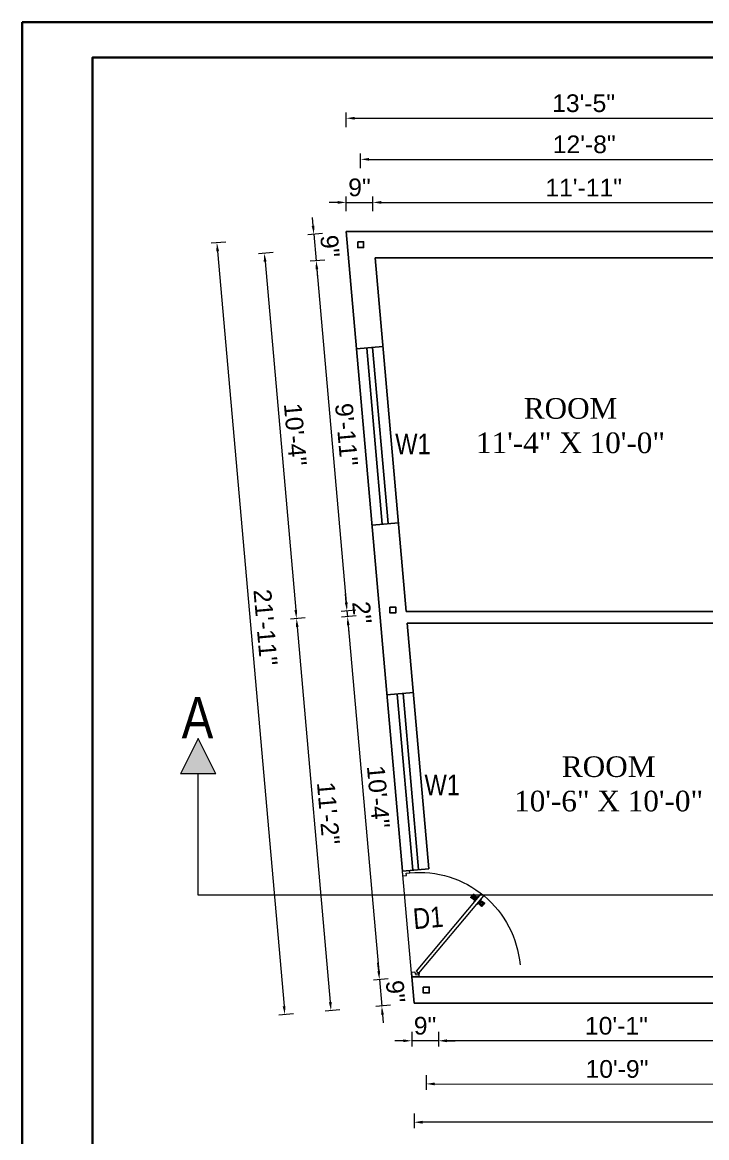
# Model space of a CAD drawing. Header units: inches. Extents: x 392906 to 410488, y -52747 to -40742.
# Drawn here: x 393135.8 to 393367.9, y -52374.7 to -51996.1 of the extents above; entities that cross this region are included whole.
import ezdxf

# ---------------------------------------------------------------- set-up
doc = ezdxf.new("R2010")
doc.units = ezdxf.units.IN
doc.header["$LTSCALE"] = 2
doc.header["$MEASUREMENT"] = 0
doc.header["$PDMODE"] = 34
doc.layers.get('0').update_dxf_attribs({"linetype": 'CONTINUOUS'})
doc.layers.get('DEFPOINTS').update_dxf_attribs({"color": 141, "linetype": 'CONTINUOUS'})
for name, color, linetype, lineweight in [('DOOR & WIN', 1, 'CONTINUOUS', 25), ('PUERTAS', 7, 'CONTINUOUS', 9), ('steps', 253, 'CONTINUOUS', 20)]:
    doc.layers.add(name, color=color, linetype=linetype, lineweight=lineweight)
doc.layers.add('Normal Wall', color=7, linetype='CONTINUOUS', lineweight=35, true_color=0xffaf89)
doc.styles.add('Lettring Text', font='arial.ttf')
doc.styles.get("Standard").update_dxf_attribs({"font": 'ARIALN.TTF'})
doc.dimstyles.new('Copy of Standard', dxfattribs={"dimtxt": 6, "dimasz": 2.875, "dimexe": 2, "dimexo": 4, "dimgap": 2, "dimtad": 1, "dimdec": 0, "dimrnd": 1, "dimzin": 0, "dimdsep": 46, "dimlunit": 4, "dimtxsty": 'Lettring Text', "dimcen": 0.1, "dimclrd": 7, "dimclre": 7, "dimclrt": 7, "dimazin": 0, "dimtfac": 0.645, "dimtdec": 0, "dimtmove": 1, "dimatfit": 0, "dimfxl": 3, "dimfxlon": 1, "dimtfillclr": 256, "dimtolj": 1, "dimtzin": 0, "dimlwd": -1, "dimlwe": -1, "dimarcsym": 2})

# ---------------------------------------------------------------- blocks, each defined once
blk = doc.blocks.new('3ft')
at = {"layer": 'PUERTAS', "color": 6}
for p, q in [((1.01, 2.52), (25.23, 26.74)), ((26.05, 25.92), (25.23, 26.74)), ((26.05, 25.92), (1.77, 1.64)), ((0, 2.4), (0, 0)), ((0.72, 2.4), (0, 2.4)), ((1.6, 0), (0, 0)), ((0.72, 1.52), (0.72, 2.44)), ((0.8, 1.52), (0.72, 1.52)), ((0.8, 1.52), (0.8, 2.41)), ((0.8, 1.2), (0.8, 1.52)), ((1.6, 1.2), (0.8, 1.2)), ((1.57, 1.84), (0.94, 2.47)), ((1.63, 1.89), (0.97, 2.55)), ((1.63, 1.89), (1.57, 1.84)), ((1.77, 1.64), (1.57, 1.84)), ((1.6, 0), (1.6, 1.2)), ((34.4, 0), (34.4, 1.2)), ((34.4, 1.2), (35.2, 1.2)), ((34.4, 0), (36, 0)), ((35.2, 1.2), (35.2, 2.4)), ((35.2, 2.4), (36, 2.4)), ((36, 0), (36, 2.4))]:
    blk.add_line(p, q, dxfattribs=at)
at = {"layer": 'PUERTAS', "color": 1}
for p, q in [((22.58, 26.7), (22.14, 26.26)), ((22.67, 26.73), (22.17, 26.23)), ((22.61, 26.67), (22.58, 26.7)), ((23.45, 25.91), (22.79, 26.73)), ((21.67, 25.73), (22.17, 26.23)), ((22.49, 24.95), (21.67, 25.61)), ((21.7, 25.82), (22.14, 26.26)), ((21.73, 25.79), (21.7, 25.82)), ((22.6, 24.96), (23.02, 25.38)), ((22.61, 24.25), (22.92, 24.72)), ((22.62, 24.13), (22.61, 24.14)), ((22.7, 25.07), (22.71, 25.06)), ((22.82, 25.06), (23.08, 25.32)), ((22.94, 24.95), (22.83, 25.07)), ((22.92, 24.72), (22.92, 24.72)), ((22.93, 24.94), (23.19, 25.21)), ((22.93, 24.84), (22.93, 24.83)), ((23.44, 25.81), (23.02, 25.38)), ((23.34, 25.58), (23.08, 25.32)), ((23.46, 25.47), (23.19, 25.21)), ((23.33, 25.7), (23.34, 25.69)), ((23.45, 25.46), (23.33, 25.57)), ((23.44, 23.31), (23.45, 23.3)), ((23.56, 23.3), (24.03, 23.61)), ((23.57, 25.47), (23.57, 25.47)), ((24.15, 25.79), (23.68, 25.48)), ((23.68, 25.48), (23.68, 25.48)), ((24.03, 23.61), (24.03, 23.62)), ((24.14, 23.62), (24.14, 23.62)), ((24.25, 23.62), (24.51, 23.89)), ((24.27, 25.78), (24.26, 25.79)), ((24.26, 23.29), (24.69, 23.71)), ((24.26, 23.63), (24.37, 23.52)), ((24.26, 23.18), (24.92, 22.37)), ((24.37, 23.52), (24.63, 23.77)), ((24.37, 23.4), (24.37, 23.4)), ((24.78, 24.15), (24.51, 23.89)), ((24.89, 24.03), (24.63, 23.77)), ((25.11, 24.14), (24.69, 23.71)), ((24.77, 24.14), (24.88, 24.03)), ((24.79, 24.38), (24.78, 24.37)), ((24.78, 24.26), (24.78, 24.26)), ((25.1, 24.84), (24.79, 24.38)), ((25, 24.03), (25, 24.03)), ((25.04, 22.36), (25.54, 22.86)), ((25.09, 24.96), (25.1, 24.95)), ((25.13, 22.39), (25.57, 22.83)), ((25.22, 24.14), (26.03, 23.48)), ((26.04, 23.37), (25.54, 22.86)), ((26.01, 23.27), (25.57, 22.83)), ((25.98, 23.3), (26.01, 23.27)), ((25.1, 22.42), (25.13, 22.39))]:
    blk.add_line(p, q, dxfattribs=at)
at = {"layer": 'PUERTAS', "color": 8}
for p, q in [((23.3, 25.66), (22.5, 26.56)), ((23.41, 25.77), (22.65, 26.71)), ((23.46, 25.83), (22.72, 26.75)), ((22.57, 24.94), (21.65, 25.68)), ((22.63, 24.99), (21.69, 25.75)), ((22.74, 25.1), (21.84, 25.9)), ((22.13, 26.28), (21.98, 26.13)), ((22.88, 25.24), (22.01, 26.06)), ((22.13, 26.28), (22.27, 26.42)), ((22.29, 26.41), (22.27, 26.42)), ((23.16, 25.52), (22.34, 26.39)), ((22.69, 24.32), (23.02, 24.83)), ((22.95, 24.96), (22.84, 25.07)), ((22.98, 24.99), (22.86, 25.1)), ((23.03, 25.04), (22.91, 25.15)), ((22.91, 24.53), (23.1, 24.91)), ((23.11, 25.12), (22.99, 25.23)), ((23.13, 24.76), (23.18, 24.99)), ((23.28, 25.3), (23.17, 25.41)), ((23.36, 25.37), (23.25, 25.49)), ((23.31, 24.94), (23.28, 25.08)), ((23.41, 25.43), (23.3, 25.54)), ((23.46, 25.09), (23.32, 25.13)), ((23.44, 25.45), (23.33, 25.56)), ((23.64, 25.27), (23.41, 25.22)), ((23.87, 25.49), (23.49, 25.3)), ((24.08, 25.71), (23.57, 25.38)), ((23.63, 23.38), (24.14, 23.72)), ((23.84, 23.6), (24.22, 23.79)), ((24.07, 23.82), (24.3, 23.88)), ((24.25, 24), (24.39, 23.97)), ((24.25, 23.26), (24.99, 22.34)), ((24.27, 23.64), (24.38, 23.53)), ((24.3, 23.67), (24.41, 23.56)), ((24.3, 23.32), (25.06, 22.38)), ((24.35, 23.72), (24.46, 23.61)), ((24.4, 24.15), (24.43, 24.01)), ((24.41, 23.43), (25.2, 22.53)), ((24.43, 23.8), (24.54, 23.69)), ((24.58, 24.33), (24.52, 24.1)), ((24.55, 23.57), (25.37, 22.7)), ((24.6, 23.97), (24.72, 23.86)), ((24.8, 24.56), (24.61, 24.18)), ((25.02, 24.77), (24.68, 24.26)), ((24.68, 24.05), (24.79, 23.94)), ((24.73, 24.1), (24.85, 23.99)), ((24.76, 24.13), (24.87, 24.02)), ((24.83, 23.85), (25.7, 23.03)), ((24.97, 23.99), (25.87, 23.2)), ((25.08, 24.1), (26.02, 23.34)), ((25.14, 24.15), (26.06, 23.41)), ((25.58, 22.82), (25.43, 22.67)), ((25.58, 22.82), (25.73, 22.97)), ((25.72, 22.98), (25.73, 22.97)), ((0, 0), (36, 0))]:
    blk.add_line(p, q, dxfattribs=at)
at = {"layer": 'PUERTAS', "color": 2}
for p, q in [((21.99, 26.11), (21.98, 26.13)), ((25.42, 22.68), (25.43, 22.67))]:
    blk.add_line(p, q, dxfattribs=at)
at = {"layer": 'PUERTAS', "color": 6}
for radius in [0.155, 0.0752]:
    blk.add_circle((0.82, 2.56), radius, dxfattribs=at)
blk.add_arc((0.82, 2.56), 34.38, 359.7285, 90.0333, dxfattribs=at)
at = {"layer": 'PUERTAS', "color": 1}
for centre, start, end in [((22.73, 26.68), 38.9236, 135), ((22.54, 25.01), 231.0764, 315), ((22.67, 24.2), 135, 225), ((22.77, 25.12), 225, 315), ((22.99, 24.89), 135, 219.7428), ((22.87, 24.78), 315, 39.7428), ((23.28, 25.63), 315, 45), ((23.39, 25.86), 315, 38.9236), ((23.51, 23.36), 225, 315), ((23.51, 25.41), 50.2572, 135), ((23.62, 25.53), 230.2572, 315), ((24.09, 23.56), 50.2572, 135), ((24.2, 23.68), 230.2572, 315), ((24.2, 25.73), 45, 135), ((24.32, 23.23), 135, 218.9236), ((24.42, 23.46), 135, 225), ((24.84, 24.31), 135, 219.7428), ((24.72, 24.21), 315, 39.7428), ((24.94, 23.98), 45, 135), ((25.04, 24.89), 315, 45), ((25.17, 24.08), 51.0764, 135), ((25.98, 23.42), 315, 51.0764), ((24.98, 22.42), 218.9236, 315)]:
    blk.add_arc(centre, 0.08, start, end, dxfattribs=at)
blk = doc.blocks.new('*U199')
at = {"color": 3, "xscale": -1}
blk.add_blockref('3ft', (42, 0), dxfattribs=at)
blk = doc.blocks.new('*D900')
at = {"layer": 'DEFPOINTS', "color": 0, "ltscale": 0.5, "transparency": 16777216}
for p in [(393276.93, -52320.04), (393397.72, -52320.07), (393276.93, -52341.78)]:
    blk.add_point(p, dxfattribs=at)
at = {"layer": 'steps', "color": 7, "ltscale": 0.5, "transparency": 16777216}
for p, q in [((393276.93, -52338.78), (393276.93, -52343.78)), ((393397.72, -52338.81), (393397.72, -52343.81)), ((393394.84, -52341.81), (393279.8, -52341.78))]:
    blk.add_line(p, q, dxfattribs=at)
for points in [[(393279.8, -52341.3), (393279.8, -52342.26), (393276.93, -52341.78)], [(393394.84, -52341.33), (393394.84, -52342.29), (393397.72, -52341.81)]]:
    blk.add_solid(points, dxfattribs=at)
at = {"layer": 'steps', "color": 7, "ltscale": 0.5, "transparency": 16777216, "insert": (393337.32, -52336.73), "char_height": 6, "attachment_point": 5, "rotation": 359.9867, "style": 'Lettring Text'}
blk.add_mtext('\\A1;10\'-1"', dxfattribs=at)
blk = doc.blocks.new('*D901')
at = {"layer": 'DEFPOINTS', "color": 0, "ltscale": 0.5, "transparency": 16777216}
for p in [(393267.9, -52320.04), (393276.93, -52320.04), (393267.89, -52341.78)]:
    blk.add_point(p, dxfattribs=at)
at = {"layer": 'steps', "color": 7, "ltscale": 0.5, "transparency": 16777216}
for p, q in [((393267.89, -52338.78), (393267.89, -52343.78)), ((393276.93, -52338.78), (393276.93, -52343.78)), ((393265.02, -52341.78), (393262.14, -52341.78)), ((393276.93, -52341.78), (393267.89, -52341.78)), ((393279.8, -52341.78), (393282.68, -52341.78))]:
    blk.add_line(p, q, dxfattribs=at)
for points in [[(393265.02, -52341.3), (393265.02, -52342.26), (393267.89, -52341.78)], [(393279.8, -52341.3), (393279.8, -52342.26), (393276.93, -52341.78)]]:
    blk.add_solid(points, dxfattribs=at)
at = {"layer": 'steps', "color": 7, "ltscale": 0.5, "transparency": 16777216, "insert": (393272.41, -52336.71), "char_height": 6, "attachment_point": 5, "rotation": 359.9867, "style": 'Lettring Text'}
blk.add_mtext('\\A1;9"', dxfattribs=at)
blk = doc.blocks.new('*D875')
at = {"layer": 'DEFPOINTS', "color": 0, "ltscale": 0.5, "transparency": 16777216}
for p in [(393272.81, -52324.54), (393402.22, -52324.57), (393402.22, -52356.46)]:
    blk.add_point(p, dxfattribs=at)
at = {"layer": 'steps', "color": 7, "ltscale": 0.5, "transparency": 16777216}
for p, q in [((393272.8, -52353.43), (393272.8, -52358.43)), ((393402.22, -52353.46), (393402.22, -52358.46)), ((393275.68, -52356.43), (393399.34, -52356.46))]:
    blk.add_line(p, q, dxfattribs=at)
for points in [[(393275.68, -52355.95), (393275.68, -52356.91), (393272.8, -52356.43)], [(393399.34, -52355.98), (393399.34, -52356.94), (393402.22, -52356.46)]]:
    blk.add_solid(points, dxfattribs=at)
at = {"layer": 'steps', "color": 7, "ltscale": 0.5, "transparency": 16777216, "insert": (393337.51, -52351.38), "char_height": 6, "attachment_point": 5, "rotation": 359.9867, "style": 'Lettring Text'}
blk.add_mtext('\\A1;10\'-9"', dxfattribs=at)
blk = doc.blocks.new('*D878')
at = {"layer": 'DEFPOINTS', "color": 0, "ltscale": 0.5, "transparency": 16777216}
for p in [(393268.69, -52329.04), (393628.22, -52329.12), (393268.68, -52369.43)]:
    blk.add_point(p, dxfattribs=at)
at = {"layer": 'steps', "color": 7, "ltscale": 0.5, "transparency": 16777216}
for p, q in [((393268.68, -52366.43), (393268.68, -52371.43)), ((393628.21, -52366.51), (393628.21, -52371.51)), ((393625.34, -52369.51), (393271.55, -52369.43))]:
    blk.add_line(p, q, dxfattribs=at)
for points in [[(393271.55, -52368.95), (393271.55, -52369.91), (393268.68, -52369.43)], [(393625.34, -52369.03), (393625.34, -52369.99), (393628.21, -52369.51)]]:
    blk.add_solid(points, dxfattribs=at)
at = {"layer": 'steps', "color": 7, "ltscale": 0.5, "transparency": 16777216, "insert": (393448.45, -52364.4), "char_height": 6, "attachment_point": 5, "rotation": 359.9867, "style": 'Lettring Text'}
blk.add_mtext("\\A1;30'", dxfattribs=at)
blk = doc.blocks.new('*D879')
at = {"layer": 'DEFPOINTS', "color": 0, "ltscale": 0.5, "transparency": 16777216}
for p in [(393254.69, -52057.25), (393245.65, -52067.1), (393254.69, -52067.1)]:
    blk.add_point(p, dxfattribs=at)
at = {"layer": 'steps', "color": 7, "ltscale": 0.5, "transparency": 16777216}
for p, q in [((393242.78, -52057.25), (393239.9, -52057.25)), ((393245.65, -52060.25), (393245.65, -52055.25)), ((393245.65, -52057.25), (393254.69, -52057.25)), ((393254.69, -52060.25), (393254.69, -52055.25)), ((393257.56, -52057.25), (393260.44, -52057.25))]:
    blk.add_line(p, q, dxfattribs=at)
for points in [[(393242.78, -52056.77), (393242.78, -52057.72), (393245.65, -52057.25)], [(393257.56, -52056.77), (393257.56, -52057.72), (393254.69, -52057.25)]]:
    blk.add_solid(points, dxfattribs=at)
at = {"layer": 'steps', "color": 7, "ltscale": 0.5, "transparency": 16777216, "insert": (393250.17, -52052.18), "char_height": 6, "attachment_point": 5, "style": 'Lettring Text'}
blk.add_mtext('\\A1;9"', dxfattribs=at)
blk = doc.blocks.new('*D880')
at = {"layer": 'DEFPOINTS', "color": 0, "ltscale": 0.5, "transparency": 16777216}
for p in [(393397.72, -52057.25), (393254.69, -52067.1), (393397.72, -52076.1)]:
    blk.add_point(p, dxfattribs=at)
at = {"layer": 'steps', "color": 7, "ltscale": 0.5, "transparency": 16777216}
for p, q in [((393254.69, -52060.25), (393254.69, -52055.25)), ((393257.56, -52057.25), (393394.85, -52057.25)), ((393397.72, -52060.25), (393397.72, -52055.25))]:
    blk.add_line(p, q, dxfattribs=at)
for points in [[(393257.56, -52056.77), (393257.56, -52057.72), (393254.69, -52057.25)], [(393394.85, -52056.77), (393394.85, -52057.72), (393397.72, -52057.25)]]:
    blk.add_solid(points, dxfattribs=at)
at = {"layer": 'steps', "color": 7, "ltscale": 0.5, "transparency": 16777216, "insert": (393326.21, -52052.23), "char_height": 6, "attachment_point": 5, "style": 'Lettring Text'}
blk.add_mtext('\\A1;11\'-11"', dxfattribs=at)
blk = doc.blocks.new('*D904')
at = {"layer": 'DEFPOINTS', "color": 0, "ltscale": 0.5, "transparency": 16777216}
for p in [(393402.22, -52042.63), (393250.57, -52071.6), (393402.22, -52071.6)]:
    blk.add_point(p, dxfattribs=at)
at = {"layer": 'steps', "color": 7, "ltscale": 0.5, "transparency": 16777216}
for p, q in [((393250.57, -52045.63), (393250.57, -52040.63)), ((393253.44, -52042.63), (393399.35, -52042.63)), ((393402.22, -52045.63), (393402.22, -52040.63))]:
    blk.add_line(p, q, dxfattribs=at)
for points in [[(393253.44, -52042.15), (393253.44, -52043.11), (393250.57, -52042.63)], [(393399.35, -52042.15), (393399.35, -52043.11), (393402.22, -52042.63)]]:
    blk.add_solid(points, dxfattribs=at)
at = {"layer": 'steps', "color": 7, "ltscale": 0.5, "transparency": 16777216, "insert": (393326.4, -52037.57), "char_height": 6, "attachment_point": 5, "style": 'Lettring Text'}
blk.add_mtext('\\A1;12\'-8"', dxfattribs=at)
blk = doc.blocks.new('*D907')
at = {"layer": 'DEFPOINTS', "color": 0, "ltscale": 0.5, "transparency": 16777216}
for p in [(393406.72, -52028.69), (393245.65, -52067.1), (393406.72, -52067.1)]:
    blk.add_point(p, dxfattribs=at)
at = {"layer": 'steps', "color": 7, "ltscale": 0.5, "transparency": 16777216}
for p, q in [((393245.65, -52031.69), (393245.65, -52026.69)), ((393406.72, -52031.69), (393406.72, -52026.69)), ((393248.53, -52028.69), (393403.85, -52028.69))]:
    blk.add_line(p, q, dxfattribs=at)
for points in [[(393248.53, -52028.21), (393248.53, -52029.17), (393245.65, -52028.69)], [(393403.85, -52028.21), (393403.85, -52029.17), (393406.72, -52028.69)]]:
    blk.add_solid(points, dxfattribs=at)
at = {"layer": 'steps', "color": 7, "ltscale": 0.5, "transparency": 16777216, "insert": (393326.19, -52023.62), "char_height": 6, "attachment_point": 5, "style": 'Lettring Text'}
blk.add_mtext('\\A1;13\'-5"', dxfattribs=at)
blk = doc.blocks.new('*D909')
at = {"layer": 'DEFPOINTS', "color": 0, "ltscale": 0.5, "transparency": 16777216}
for p in [(393245.65, -52067.1), (393235.48, -52077.06), (393246.45, -52076.1)]:
    blk.add_point(p, dxfattribs=at)
at = {"layer": 'steps', "color": 7, "ltscale": 0.5, "transparency": 16777216}
for p, q in [((393234.44, -52065.2), (393234.18, -52062.34)), ((393237.68, -52067.8), (393232.7, -52068.24)), ((393234.69, -52068.06), (393235.48, -52077.06)), ((393238.47, -52076.8), (393233.49, -52077.24)), ((393235.73, -52079.93), (393235.98, -52082.79))]:
    blk.add_line(p, q, dxfattribs=at)
for points in [[(393234.91, -52065.16), (393233.96, -52065.24), (393234.69, -52068.06)], [(393236.21, -52079.89), (393235.25, -52079.97), (393235.48, -52077.06)]]:
    blk.add_solid(points, dxfattribs=at)
at = {"layer": 'steps', "color": 7, "ltscale": 0.5, "transparency": 16777216, "insert": (393240.13, -52072.12), "char_height": 6, "attachment_point": 5, "rotation": 275.0256, "style": 'Lettring Text'}
blk.add_mtext('\\A1;9"', dxfattribs=at)
blk = doc.blocks.new('*D910')
at = {"layer": 'DEFPOINTS', "color": 0, "ltscale": 0.5, "transparency": 16777216}
for p in [(393246.45, -52076.1), (393260.47, -52194.59), (393245.93, -52195.87)]:
    blk.add_point(p, dxfattribs=at)
at = {"layer": 'steps', "color": 7, "ltscale": 0.5, "transparency": 16777216}
for p, q in [((393238.47, -52076.8), (393233.49, -52077.24)), ((393235.73, -52079.93), (393245.67, -52193)), ((393248.91, -52195.6), (393243.93, -52196.04))]:
    blk.add_line(p, q, dxfattribs=at)
for points in [[(393236.21, -52079.89), (393235.25, -52079.97), (393235.48, -52077.06)], [(393246.15, -52192.96), (393245.2, -52193.05), (393245.93, -52195.87)]]:
    blk.add_solid(points, dxfattribs=at)
at = {"layer": 'steps', "color": 7, "ltscale": 0.5, "transparency": 16777216, "insert": (393245.75, -52136.02), "char_height": 6, "attachment_point": 5, "rotation": 275.0256, "style": 'Lettring Text'}
blk.add_mtext('\\A1;9\'-11"', dxfattribs=at)
blk = doc.blocks.new('*D911')
at = {"layer": 'DEFPOINTS', "color": 0, "ltscale": 0.5, "transparency": 16777216}
for p in [(393260.47, -52194.59), (393246.1, -52197.85), (393260.47, -52196.59)]:
    blk.add_point(p, dxfattribs=at)
at = {"layer": 'steps', "color": 7, "ltscale": 0.5, "transparency": 16777216}
for p, q in [((393245.67, -52193), (393245.42, -52190.14)), ((393248.91, -52195.6), (393243.93, -52196.04)), ((393249.09, -52197.59), (393244.11, -52198.03)), ((393245.93, -52195.87), (393246.1, -52197.85)), ((393246.35, -52200.72), (393246.6, -52203.58))]:
    blk.add_line(p, q, dxfattribs=at)
for points in [[(393246.15, -52192.96), (393245.2, -52193.05), (393245.93, -52195.87)], [(393246.83, -52200.67), (393245.88, -52200.76), (393246.1, -52197.85)]]:
    blk.add_solid(points, dxfattribs=at)
at = {"layer": 'steps', "color": 7, "ltscale": 0.5, "transparency": 16777216, "insert": (393251.01, -52196.42), "char_height": 6, "attachment_point": 5, "rotation": 275.0256, "style": 'Lettring Text'}
blk.add_mtext('\\A1;2"', dxfattribs=at)
blk = doc.blocks.new('*D912')
at = {"layer": 'DEFPOINTS', "color": 0, "ltscale": 0.5, "transparency": 16777216}
for p in [(393260.47, -52196.59), (393267.9, -52320.04), (393256.93, -52321)]:
    blk.add_point(p, dxfattribs=at)
at = {"layer": 'steps', "color": 7, "ltscale": 0.5, "transparency": 16777216}
for p, q in [((393249.09, -52197.59), (393244.11, -52198.03)), ((393246.35, -52200.72), (393256.68, -52318.14)), ((393259.92, -52320.74), (393254.94, -52321.18))]:
    blk.add_line(p, q, dxfattribs=at)
for points in [[(393246.83, -52200.67), (393245.88, -52200.76), (393246.1, -52197.85)], [(393257.16, -52318.1), (393256.2, -52318.18), (393256.93, -52321)]]:
    blk.add_solid(points, dxfattribs=at)
at = {"layer": 'steps', "color": 7, "ltscale": 0.5, "transparency": 16777216, "insert": (393256.56, -52258.98), "char_height": 6, "attachment_point": 5, "rotation": 275.0256, "style": 'Lettring Text'}
blk.add_mtext('\\A1;10\'-4"', dxfattribs=at)
blk = doc.blocks.new('*D913')
at = {"layer": 'DEFPOINTS', "color": 0, "ltscale": 0.5, "transparency": 16777216}
for p in [(393267.9, -52320.04), (393257.72, -52330), (393268.69, -52329.04)]:
    blk.add_point(p, dxfattribs=at)
at = {"layer": 'steps', "color": 7, "ltscale": 0.5, "transparency": 16777216}
for p, q in [((393256.68, -52318.14), (393256.43, -52315.28)), ((393259.92, -52320.74), (393254.94, -52321.18)), ((393256.93, -52321), (393257.72, -52330)), ((393260.71, -52329.74), (393255.73, -52330.18)), ((393257.97, -52332.87), (393258.23, -52335.73))]:
    blk.add_line(p, q, dxfattribs=at)
for points in [[(393257.16, -52318.1), (393256.2, -52318.18), (393256.93, -52321)], [(393258.45, -52332.82), (393257.5, -52332.91), (393257.72, -52330)]]:
    blk.add_solid(points, dxfattribs=at)
at = {"layer": 'steps', "color": 7, "ltscale": 0.5, "transparency": 16777216, "insert": (393262.37, -52325.06), "char_height": 6, "attachment_point": 5, "rotation": 275.0256, "style": 'Lettring Text'}
blk.add_mtext('\\A1;9"', dxfattribs=at)
blk = doc.blocks.new('*D886')
at = {"layer": 'DEFPOINTS', "color": 0, "ltscale": 0.5, "transparency": 16777216}
for p in [(393250.57, -52071.6), (393228.81, -52198.46), (393261.47, -52195.59)]:
    blk.add_point(p, dxfattribs=at)
at = {"layer": 'steps', "color": 7, "ltscale": 0.5, "transparency": 16777216}
for p, q in [((393220.9, -52074.21), (393215.92, -52074.65)), ((393218.16, -52077.34), (393228.56, -52195.6)), ((393231.8, -52198.2), (393226.82, -52198.64))]:
    blk.add_line(p, q, dxfattribs=at)
for points in [[(393218.64, -52077.29), (393217.68, -52077.38), (393217.91, -52074.47)], [(393229.04, -52195.55), (393228.08, -52195.64), (393228.81, -52198.46)]]:
    blk.add_solid(points, dxfattribs=at)
at = {"layer": 'steps', "color": 7, "ltscale": 0.5, "transparency": 16777216, "insert": (393228.4, -52136.02), "char_height": 6, "attachment_point": 5, "rotation": 275.0256, "style": 'Lettring Text'}
blk.add_mtext('\\A1;10\'-4"', dxfattribs=at)
blk = doc.blocks.new('*D887')
at = {"layer": 'DEFPOINTS', "color": 0, "ltscale": 0.5, "transparency": 16777216}
for p in [(393261.47, -52195.59), (393268.69, -52329.04), (393240.51, -52331.51)]:
    blk.add_point(p, dxfattribs=at)
at = {"layer": 'steps', "color": 7, "ltscale": 0.5, "transparency": 16777216}
for p, q in [((393231.8, -52198.2), (393226.82, -52198.64)), ((393229.06, -52201.32), (393240.26, -52328.65)), ((393243.5, -52331.25), (393238.52, -52331.69))]:
    blk.add_line(p, q, dxfattribs=at)
for points in [[(393229.54, -52201.28), (393228.59, -52201.37), (393228.81, -52198.46)], [(393240.74, -52328.61), (393239.78, -52328.69), (393240.51, -52331.51)]]:
    blk.add_solid(points, dxfattribs=at)
at = {"layer": 'steps', "color": 7, "ltscale": 0.5, "transparency": 16777216, "insert": (393239.65, -52264.55), "char_height": 6, "attachment_point": 5, "rotation": 275.0256, "style": 'Lettring Text'}
blk.add_mtext('\\A1;11\'-2"', dxfattribs=at)
blk = doc.blocks.new('*D888')
at = {"layer": 'DEFPOINTS', "color": 0, "ltscale": 0.5, "transparency": 16777216}
for p in [(393245.65, -52067.1), (393268.69, -52329.04), (393224.84, -52332.89)]:
    blk.add_point(p, dxfattribs=at)
at = {"layer": 'steps', "color": 7, "ltscale": 0.5, "transparency": 16777216}
for p, q in [((393204.8, -52070.69), (393199.82, -52071.13)), ((393202.06, -52073.82), (393224.59, -52330.03)), ((393227.83, -52332.63), (393222.85, -52333.07))]:
    blk.add_line(p, q, dxfattribs=at)
for points in [[(393202.54, -52073.78), (393201.58, -52073.86), (393201.81, -52070.95)], [(393225.07, -52329.99), (393224.12, -52330.07), (393224.84, -52332.89)]]:
    blk.add_solid(points, dxfattribs=at)
at = {"layer": 'steps', "color": 7, "ltscale": 0.5, "transparency": 16777216, "insert": (393218.32, -52201.48), "char_height": 6, "attachment_point": 5, "rotation": 275.0256, "style": 'Lettring Text'}
blk.add_mtext('\\A1;21\'-11"', dxfattribs=at)

msp = doc.modelspace()

# ---------------------------------------------------------------- hatches: boundary and pattern name
at = {"linetype": 'ByBlock', "lineweight": 5}
msp.add_hatch(color=7, dxfattribs=at).paths.add_polyline_path([(393195.45, -52239.22), (393201.45, -52251.22), (393189.45, -52251.22)])

# ---------------------------------------------------------------- linework, layer by layer
at = {"ltscale": 0.5}
for p, q in [((393264.74, -52284.18), (393245.65, -52067.1)), ((393245.65, -52067.1), (393406.72, -52067.1)), ((393266.03, -52196.04), (393255.48, -52076.1)), ((393255.48, -52076.1), (393397.72, -52076.1)), ((393258.13, -52106.18), (393249.16, -52106.97)), ((393252.65, -52106.66), (393257.9, -52166.43)), ((393254.64, -52106.49), (393259.89, -52166.26)), ((393263.38, -52165.95), (393254.42, -52166.74)), ((393397.72, -52196.07), (393266.03, -52196.04)), ((393406.72, -52200.07), (393266.38, -52200.04)), ((393273.71, -52283.39), (393266.38, -52200.04)), ((393259.49, -52224.41), (393268.45, -52223.62)), ((393262.97, -52224.1), (393268.23, -52283.87)), ((393264.97, -52223.93), (393270.22, -52283.7)), ((393264.74, -52284.18), (393273.71, -52283.39)), ((393397.72, -52320.07), (393267.9, -52320.04)), ((393268.69, -52329.04), (393267.9, -52320.04)), ((393267.9, -52320.04), (393276.93, -52320.04)), ((393628.22, -52329.12), (393268.69, -52329.04))]:
    msp.add_line(p, q, dxfattribs=at)
at = {"color": 7, "linetype": 'ByBlock', "lineweight": 5}
for p, q in [((393195.45, -52239.22), (393189.45, -52251.22)), ((393201.45, -52251.22), (393195.45, -52239.22)), ((393201.45, -52251.22), (393189.45, -52251.22)), ((393195.45, -52292.38), (393195.45, -52251.22)), ((393689.77, -52292.38), (393195.45, -52292.38))]:
    msp.add_line(p, q, dxfattribs=at)
at = {"ltscale": 0.5}
for points in [[(393249.57, -52070.6), (393251.57, -52070.6), (393251.57, -52072.6), (393249.57, -52072.6)], [(393260.47, -52194.59), (393262.47, -52194.59), (393262.47, -52196.59), (393260.47, -52196.59)], [(393271.81, -52323.54), (393273.81, -52323.54), (393273.81, -52325.54), (393271.81, -52325.54)]]:
    msp.add_lwpolyline(points, close=True, dxfattribs=at)
at = {"layer": 'Normal Wall'}
for points in [[(393135.81, -51996.12), (394193.82, -51996.12), (394193.82, -52746.65), (393135.81, -52746.65)], [(393135.81, -51996.12), (394193.82, -51996.12), (394193.82, -52746.65), (393135.81, -52746.65)], [(394181.91, -52008.03), (393159.62, -52008.03), (393159.62, -52734.74), (394181.91, -52734.74)], [(394181.91, -52008.03), (393159.62, -52008.03), (393159.62, -52734.74), (394181.91, -52734.74)]]:
    msp.add_lwpolyline(points, close=True, dxfattribs=at)

# ---------------------------------------------------------------- block references
at = {"layer": 'DOOR & WIN', "rotation": 275.0252223931562}
msp.add_blockref('*U199', (393264.22, -52278.2), dxfattribs=at)

# ---------------------------------------------------------------- texts
at = {"color": 7, "linetype": 'ByBlock', "lineweight": 5, "insert": (393200.57, -52225.11), "char_height": 14, "width": 26.5803, "attachment_point": 3}
msp.add_mtext('A', dxfattribs=at)
at = {"layer": 'steps', "color": 7, "ltscale": 0.3, "char_height": 7}
for s, insert, width, attachment_point in [('{\\fTimes New Roman|b0|i0|c0|p18;ROOM\\P11\'-4" X 10\'-0"}', (393321.76, -52123.66), 67.6616, 2), ('W1', (393268.3, -52142.74), 18.6213, 8), ('{\\fTimes New Roman|b0|i0|c0|p18;ROOM\\P10\'-6" X 10\'-0"}', (393334.69, -52245.25), 67.6616, 2), ('W1', (393278.24, -52258.43), 18.6213, 8)]:
    msp.add_mtext(s, dxfattribs=dict(at, insert=insert, width=width, attachment_point=attachment_point))
at = {"layer": 'steps', "color": 7, "ltscale": 0.3, "insert": (393273.77, -52303.49), "char_height": 7, "attachment_point": 8, "rotation": 5.0252}
msp.add_mtext_dynamic_manual_height_columns('{\\W1;D1}', width=18.6213, gutter_width=40, heights=[0], dxfattribs=at)

# ---------------------------------------------------------------- dimensions: what is measured, and where the dimension line sits
at = {"layer": 'steps', "ltscale": 0.5}
for base, p1, p2, picture, middle in [((393406.72, -52028.69), (393245.65, -52067.1), (393406.72, -52067.1), '*D907', (393326.19, -52023.62)), ((393402.22, -52042.63), (393250.57, -52071.6), (393402.22, -52071.6), '*D904', (393326.4, -52037.57)), ((393397.72, -52057.25), (393254.69, -52067.1), (393397.72, -52076.1), '*D880', (393326.21, -52052.23))]:
    dim = msp.add_linear_dim(base=base, p1=p1, p2=p2, dimstyle='Copy of Standard', dxfattribs=at)
    dim.commit()
    dim.dimension.update_dxf_attribs({"geometry": picture, "text_midpoint": middle})
dim = msp.add_linear_dim(base=(393254.69, -52057.25), p1=(393245.65, -52067.1), p2=(393254.69, -52067.1), dimstyle='Copy of Standard', dxfattribs=at)
dim.commit()
dim.dimension.update_dxf_attribs({"geometry": '*D879', "text_midpoint": (393250.17, -52057.25), "dimtype": 160})
for base, p1, p2, angle, picture, middle, dimtype in [((393235.48, -52077.06), (393245.65, -52067.1), (393246.45, -52076.1), 275.0256, '*D909', (393235.08, -52072.56), 161), ((393246.1, -52197.85), (393260.47, -52194.59), (393260.47, -52196.59), 95.0256, '*D911', (393246.01, -52196.86), 160), ((393257.72, -52330), (393267.9, -52320.04), (393268.69, -52329.04), 95.0256, '*D913', (393257.33, -52325.5), 160), ((393267.89, -52341.78), (393276.93, -52320.04), (393267.9, -52320.04), 179.9867, '*D901', (393272.41, -52341.78), 160)]:
    dim = msp.add_linear_dim(base=base, p1=p1, p2=p2, angle=angle, dimstyle='Copy of Standard', dxfattribs=at)
    dim.commit()
    dim.dimension.update_dxf_attribs({"geometry": picture, "text_midpoint": middle, "dimtype": dimtype})
for p1, p2, distance, picture, middle in [((393245.65, -52067.1), (393268.69, -52329.04), -44.01, '*D888', (393218.32, -52201.48)), ((393250.57, -52071.6), (393261.47, -52195.59), -32.79, '*D886', (393228.4, -52136.02)), ((393272.81, -52324.54), (393402.22, -52324.57), -31.9, '*D875', (393337.51, -52351.38)), ((393628.22, -52329.12), (393268.69, -52329.04), 40.39, '*D878', (393448.45, -52364.4))]:
    dim = msp.add_aligned_dim(p1=p1, p2=p2, distance=distance, dimstyle='Copy of Standard', dxfattribs=at)
    dim.commit()
    dim.dimension.update_dxf_attribs({"geometry": picture, "text_midpoint": middle})
for base, p1, p2, angle, picture, middle in [((393245.93, -52195.87), (393246.45, -52076.1), (393260.47, -52194.59), 95.0256, '*D910', (393245.75, -52136.02)), ((393240.51, -52331.51), (393261.47, -52195.59), (393268.69, -52329.04), 95.0256, '*D887', (393239.65, -52264.55)), ((393256.93, -52321), (393260.47, -52196.59), (393267.9, -52320.04), 95.0256, '*D912', (393256.56, -52258.98)), ((393276.93, -52341.78), (393397.72, -52320.07), (393276.93, -52320.04), 179.9867, '*D900', (393337.32, -52336.73))]:
    dim = msp.add_linear_dim(base=base, p1=p1, p2=p2, angle=angle, dimstyle='Copy of Standard', dxfattribs=at)
    dim.commit()
    dim.dimension.update_dxf_attribs({"geometry": picture, "text_midpoint": middle})

doc.saveas('drawing.dxf')
